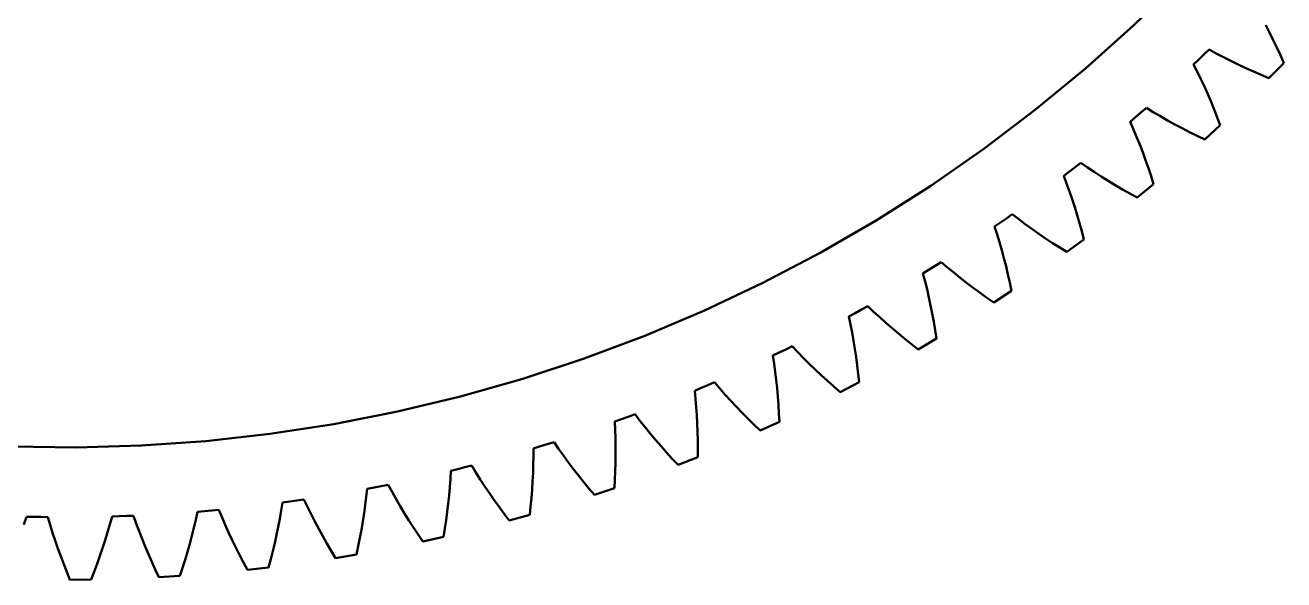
# Model space of a CAD drawing. Header units: millimetres. Extents: x 0 to 420, y 0 to 297.
# Drawn here: x 111.1 to 201.6, y 185 to 224.8 of the extents above; entities that cross this region are included whole.
import ezdxf

# ---------------------------------------------------------------- set-up
doc = ezdxf.new("R2010")
doc.units = ezdxf.units.MM
doc.linetypes.add('DASHED', pattern=[1.524, 1.27, -0.254])
doc.layers.add('HIDDEN', color=8, linetype='DASHED', lineweight=25)
doc.layers.add('VISIBLE', color=7, linetype='CONTINUOUS', lineweight=50)

msp = doc.modelspace()

# ---------------------------------------------------------------- linework, layer by layer
at = {"layer": 'HIDDEN'}
for points in [[(194.11625, 228.03389), (190.78597, 224.78855)], [(194.11625, 228.03389), (190.78597, 224.78855)], [(194.11625, 228.03389), (190.78597, 224.78855)], [(190.78597, 224.78855), (187.32441, 221.68362)], [(190.78597, 224.78855), (187.32441, 221.68362)], [(190.78597, 224.78855), (187.32441, 221.68362)], [(200.5547, 224.25935), (200.28341, 224.78996)], [(200.81933, 223.72225), (200.5547, 224.25935)], [(201.07746, 223.17889), (200.81933, 223.72225)], [(195.46253, 222.33363), (195.83245, 222.69148)], [(195.83245, 222.69148), (196.20081, 223.05094)], [(196.20081, 223.05094), (196.7159, 222.76835)], [(196.7159, 222.76835), (197.23817, 222.49316)], [(197.23817, 222.49316), (197.7673, 222.22514)], [(201.32919, 222.62945), (201.07746, 223.17889)], [(201.57466, 222.07411), (201.32919, 222.62945)], [(187.32441, 221.68362), (183.73751, 218.72438)], [(187.32441, 221.68362), (183.73751, 218.72438)], [(187.32441, 221.68362), (183.73751, 218.72438)], [(195.09105, 221.97741), (195.46253, 222.33363)], [(195.35639, 221.45322), (195.09105, 221.97741)], [(197.7673, 222.22514), (198.30302, 221.96408)], [(198.30302, 221.96408), (198.84509, 221.70979)], [(198.84509, 221.70979), (199.3933, 221.46213)], [(200.50741, 220.9862), (201.57466, 222.07411)], [(195.6141, 220.92211), (195.35639, 221.45322)], [(195.86441, 220.38438), (195.6141, 220.92211)], [(199.3933, 221.46213), (199.94747, 221.22097)], [(199.94747, 221.22097), (200.50741, 220.9862)], [(196.10756, 219.84029), (195.86441, 220.38438)], [(196.34372, 219.29008), (196.10756, 219.84029)], [(191.30973, 218.52171), (191.69639, 218.8614)], [(191.69639, 218.8614), (192.19599, 218.55224)], [(196.57305, 218.73395), (196.34372, 219.29008)], [(183.73751, 218.72438), (180.03137, 215.9159)], [(183.73751, 218.72438), (180.03137, 215.9159)], [(183.73751, 218.72438), (180.03137, 215.9159)], [(190.53197, 217.84743), (190.92159, 218.18372)], [(190.92159, 218.18372), (191.30973, 218.52171)], [(192.19599, 218.55224), (192.70314, 218.2501)], [(192.70314, 218.2501), (193.21752, 217.95475)], [(193.21752, 217.95475), (193.73884, 217.66601)], [(196.79569, 218.17209), (196.57305, 218.73395)], [(197.01176, 217.60467), (196.79569, 218.17209)], [(190.76952, 217.31007), (190.53197, 217.84743)], [(190.99907, 216.76619), (190.76952, 217.31007)], [(193.73884, 217.66601), (194.26686, 217.3837)], [(194.26686, 217.3837), (194.80136, 217.10769)], [(194.80136, 217.10769), (195.34214, 216.83786)], [(195.88903, 216.5741), (197.01176, 217.60467)], [(191.2209, 216.2161), (190.99907, 216.76619)], [(191.43524, 215.66003), (191.2209, 216.2161)], [(195.34214, 216.83786), (195.88903, 216.5741)], [(180.03137, 215.9159), (176.21234, 213.26298)], [(180.03137, 215.9159), (176.21234, 213.26298)], [(180.03137, 215.9159), (176.21234, 213.26298)], [(191.64228, 215.09822), (191.43524, 215.66003)], [(186.16968, 214.27714), (186.57498, 214.59436)], [(186.57498, 214.59436), (186.97888, 214.91335)], [(186.97888, 214.91335), (187.46162, 214.57846)], [(187.46162, 214.57846), (187.95227, 214.2502)], [(191.84219, 214.53085), (191.64228, 215.09822)], [(192.03512, 213.95811), (191.84219, 214.53085)], [(185.76299, 213.9617), (186.16968, 214.27714)], [(185.97209, 213.41265), (185.76299, 213.9617)], [(187.95227, 214.2502), (188.45048, 213.92833)], [(188.45048, 213.92833), (188.95598, 213.6127)], [(188.95598, 213.6127), (189.4685, 213.30315)], [(192.22119, 213.38016), (192.03512, 213.95811)], [(176.21234, 213.26298), (172.28694, 210.77014)], [(176.21234, 213.26298), (172.28694, 210.77014)], [(176.21234, 213.26298), (172.28694, 210.77014)], [(186.17287, 212.85751), (185.97209, 213.41265)], [(186.3656, 212.29656), (186.17287, 212.85751)], [(189.4685, 213.30315), (189.98782, 212.99954)], [(189.98782, 212.99954), (190.51374, 212.70178)], [(190.51374, 212.70178), (191.04607, 212.40976)], [(191.04607, 212.40976), (192.22119, 213.38016)], [(186.55054, 211.73004), (186.3656, 212.29656)], [(186.7279, 211.15816), (186.55054, 211.73004)], [(172.28694, 210.77014), (168.26188, 208.44165)], [(172.28694, 210.77014), (168.26188, 208.44165)], [(172.28694, 210.77014), (168.26188, 208.44165)], [(181.21982, 210.62462), (181.64117, 210.92019)], [(181.64117, 210.92019), (182.06122, 211.21761)], [(182.06122, 211.21761), (182.52577, 210.85791)], [(182.52577, 210.85791), (182.99856, 210.50442)], [(186.89784, 210.58111), (186.7279, 211.15816)], [(180.79718, 210.3309), (181.21982, 210.62462)], [(180.97726, 209.77165), (180.79718, 210.3309)], [(182.99856, 210.50442), (183.47925, 210.15692)], [(183.47925, 210.15692), (183.96753, 209.81527)], [(183.96753, 209.81527), (184.46315, 209.47931)], [(187.06053, 209.99905), (186.89784, 210.58111)], [(187.2161, 209.41215), (187.06053, 209.99905)], [(181.14871, 209.20677), (180.97726, 209.77165)], [(181.31182, 208.6365), (181.14871, 209.20677)], [(184.46315, 209.47931), (184.96587, 209.14894)], [(184.96587, 209.14894), (185.47548, 208.82406)], [(185.9918, 208.50459), (187.2161, 209.41215)], [(168.26188, 208.44165), (164.14403, 206.28148)], [(168.26188, 208.44165), (164.14403, 206.28148)], [(168.26188, 208.44165), (164.14403, 206.28148)], [(181.46686, 208.06107), (181.31182, 208.6365)], [(181.61405, 207.48069), (181.46686, 208.06107)], [(185.47548, 208.82406), (185.9918, 208.50459)], [(175.64816, 206.96496), (176.08559, 207.23616)], [(176.08559, 207.23616), (176.52183, 207.50927)], [(176.52183, 207.50927), (176.95687, 207.7843)], [(176.95687, 207.7843), (177.40196, 207.40078)], [(177.40196, 207.40078), (177.8556, 207.02303)], [(181.75356, 206.89554), (181.61405, 207.48069)], [(164.14403, 206.28148), (159.94043, 204.29333)], [(164.14403, 206.28148), (159.94043, 204.29333)], [(164.14403, 206.28148), (159.94043, 204.29333)], [(175.79873, 206.39705), (175.64816, 206.96496)], [(175.94037, 205.82397), (175.79873, 206.39705)], [(177.8556, 207.02303), (178.31744, 206.65085)], [(178.31744, 206.65085), (178.78718, 206.28411)], [(178.78718, 206.28411), (179.26453, 205.92268)], [(181.88556, 206.30577), (181.75356, 206.89554)], [(182.0102, 205.71153), (181.88556, 206.30577)], [(176.07342, 205.24594), (175.94037, 205.82397)], [(179.26453, 205.92268), (179.74927, 205.56645)], [(179.74927, 205.56645), (180.24119, 205.21534)], [(180.74008, 204.86928), (182.0102, 205.71153)], [(171.231, 204.37096), (171.67984, 204.62283)], [(171.67984, 204.62283), (172.10424, 204.21655)], [(176.19813, 204.6632), (176.07342, 205.24594)], [(176.31474, 204.07591), (176.19813, 204.6632)], [(180.24119, 205.21534), (180.74008, 204.86928)], [(159.94043, 204.29333), (155.65826, 202.48059)], [(159.94043, 204.29333), (155.65826, 202.48059)], [(159.94043, 204.29333), (155.65826, 202.48059)], [(170.33004, 203.87311), (170.78106, 204.12105)], [(170.45067, 203.2981), (170.33004, 203.87311)], [(170.78106, 204.12105), (171.231, 204.37096)], [(172.10424, 204.21655), (172.53749, 203.81557)], [(172.53749, 203.81557), (172.97922, 203.41973)], [(176.42343, 203.48425), (176.31474, 204.07591)], [(176.52439, 202.88838), (176.42343, 203.48425)], [(170.56213, 202.71839), (170.45067, 203.2981)], [(170.66475, 202.1342), (170.56213, 202.71839)], [(172.97922, 203.41973), (173.42912, 203.02891)], [(173.42912, 203.02891), (173.8869, 202.64299)], [(173.8869, 202.64299), (174.35234, 202.26188)], [(176.61776, 202.28843), (176.52439, 202.88838)], [(155.65826, 202.48059), (151.30484, 200.84636)], [(155.65826, 202.48059), (151.30484, 200.84636)], [(155.65826, 202.48059), (151.30484, 200.84636)], [(165.78317, 201.51384), (166.24457, 201.74188)], [(166.24457, 201.74188), (166.64713, 201.31394)], [(170.75879, 201.54572), (170.66475, 202.1342)], [(174.35234, 202.26188), (174.8252, 201.88551)], [(174.8252, 201.88551), (175.3053, 201.51382)], [(175.3053, 201.51382), (176.61776, 202.28843)], [(151.30484, 200.84636), (146.8876, 199.39344)], [(151.30484, 200.84636), (146.8876, 199.39344)], [(151.30484, 200.84636), (146.8876, 199.39344)], [(164.85739, 201.06383), (165.32077, 201.28782)], [(164.94776, 200.4833), (164.85739, 201.06383)], [(165.32077, 201.28782), (165.78317, 201.51384)], [(166.64713, 201.31394), (167.0588, 200.89084)], [(167.0588, 200.89084), (167.47921, 200.47243)], [(170.8445, 200.95313), (170.75879, 201.54572)], [(170.92208, 200.3566), (170.8445, 200.95313)], [(165.02873, 199.89854), (164.94776, 200.4833)], [(165.10063, 199.30978), (165.02873, 199.89854)], [(167.47921, 200.47243), (167.90804, 200.05859)], [(167.90804, 200.05859), (168.345, 199.64924)], [(170.99171, 199.75626), (170.92208, 200.3566)], [(146.8876, 199.39344), (142.4141, 198.12429)], [(146.8876, 199.39344), (142.4141, 198.12429)], [(146.8876, 199.39344), (142.4141, 198.12429)], [(160.19327, 198.94576), (160.66598, 199.14934)], [(160.66598, 199.14934), (161.04559, 198.70092)], [(165.16374, 198.71719), (165.10063, 199.30978)], [(168.345, 199.64924), (168.78985, 199.2443)], [(168.78985, 199.2443), (169.24237, 198.8437)], [(169.70236, 198.44738), (171.05355, 199.15225)], [(171.05355, 199.15225), (170.99171, 199.75626)], [(142.4141, 198.12429), (137.89196, 197.0411)], [(142.4141, 198.12429), (137.89196, 197.0411)], [(142.4141, 198.12429), (137.89196, 197.0411)], [(159.24521, 198.54481), (159.71968, 198.74425)], [(159.30508, 197.96035), (159.24521, 198.54481)], [(159.71968, 198.74425), (160.19327, 198.94576)], [(161.04559, 198.70092), (161.43456, 198.25685)], [(161.43456, 198.25685), (161.83249, 197.81701)], [(165.21832, 198.12093), (165.16374, 198.71719)], [(165.26458, 197.52115), (165.21832, 198.12093)], [(169.24237, 198.8437), (169.70236, 198.44738)], [(159.35533, 197.37216), (159.30508, 197.96035)], [(159.39632, 196.78044), (159.35533, 197.37216)], [(161.83249, 197.81701), (162.23907, 197.3813)], [(162.23907, 197.3813), (162.65401, 196.94964)], [(165.3027, 196.91799), (165.26458, 197.52115)], [(137.89196, 197.0411), (133.32893, 196.14571)], [(137.89196, 197.0411), (133.32893, 196.14571)], [(137.89196, 197.0411), (133.32893, 196.14571)], [(153.50889, 196.32297), (153.99315, 196.4973)], [(153.53809, 195.73617), (153.50889, 196.32297)], [(153.99315, 196.4973), (154.47664, 196.67374)], [(154.47664, 196.67374), (154.95935, 196.85231)], [(154.95935, 196.85231), (155.31497, 196.38463)], [(155.31497, 196.38463), (155.68016, 195.92082)], [(159.42833, 196.18535), (159.39632, 196.78044)], [(162.65401, 196.94964), (163.07706, 196.52197)], [(163.07706, 196.52197), (163.50799, 196.09823)], [(163.9466, 195.67839), (165.33284, 196.31157)], [(165.33284, 196.31157), (165.3027, 196.91799)], [(128.7328, 195.43965), (124.11141, 194.92413)], [(128.7328, 195.43965), (124.11141, 194.92413)], [(128.7328, 195.43965), (124.11141, 194.92413)], [(133.32893, 196.14571), (128.7328, 195.43965)], [(133.32893, 196.14571), (128.7328, 195.43965)], [(133.32893, 196.14571), (128.7328, 195.43965)], [(153.55749, 195.14616), (153.53809, 195.73617)], [(155.68016, 195.92082), (156.05453, 195.46075)], [(156.05453, 195.46075), (156.43775, 195.00436)], [(159.45163, 195.58706), (159.42833, 196.18535)], [(159.46643, 194.98568), (159.45163, 195.58706)], [(163.50799, 196.09823), (163.9466, 195.67839)], [(114.82449, 194.4679), (110.17482, 194.52797)], [(114.82449, 194.4679), (110.17482, 194.52797)], [(114.82449, 194.4679), (110.17482, 194.52797)], [(119.47266, 194.60003), (114.82449, 194.4679)], [(119.47266, 194.60003), (114.82449, 194.4679)], [(119.47266, 194.60003), (114.82449, 194.4679)], [(124.11141, 194.92413), (119.47266, 194.60003)], [(124.11141, 194.92413), (119.47266, 194.60003)], [(124.11141, 194.92413), (119.47266, 194.60003)], [(147.66415, 194.40438), (148.15687, 194.55313)], [(148.15687, 194.55313), (148.64893, 194.70403)], [(148.64893, 194.70403), (149.14032, 194.85709)], [(149.14032, 194.85709), (149.47098, 194.37144)], [(153.56745, 194.5531), (153.55749, 195.14616)], [(153.56828, 193.95716), (153.56745, 194.5531)], [(156.43775, 195.00436), (156.82953, 194.55158)], [(156.82953, 194.55158), (157.22962, 194.10235)], [(159.47293, 194.38135), (159.46643, 194.98568)], [(147.65109, 193.22664), (147.6626, 193.81686)], [(147.6626, 193.81686), (147.66415, 194.40438)], [(149.47098, 194.37144), (149.8114, 193.88915)], [(149.8114, 193.88915), (150.16118, 193.41012)], [(153.56023, 193.35846), (153.56828, 193.95716)], [(157.22962, 194.10235), (157.63778, 193.65664)], [(157.63778, 193.65664), (158.05382, 193.21442)], [(158.05382, 193.21442), (159.4713, 193.77419)], [(159.4713, 193.77419), (159.47293, 194.38135)], [(141.69471, 192.20768), (141.727, 192.79432)], [(141.727, 192.79432), (142.22683, 192.91707)], [(142.22683, 192.91707), (142.72612, 193.04202)], [(142.72612, 193.04202), (143.22485, 193.16914)], [(143.22485, 193.16914), (143.52964, 192.66686)], [(143.52964, 192.66686), (143.84435, 192.16741)], [(147.59964, 192.03871), (147.63, 192.63388)], [(147.63, 192.63388), (147.65109, 193.22664)], [(150.16118, 193.41012), (150.51999, 192.9343)], [(150.51999, 192.9343), (150.88753, 192.46163)], [(153.5184, 192.1533), (153.54354, 192.75714)], [(153.54354, 192.75714), (153.56023, 193.35846)], [(136.72444, 191.69226), (137.22914, 191.79311)], [(137.22914, 191.79311), (137.50723, 191.27556)], [(141.65233, 191.61888), (141.69471, 192.20768)], [(143.84435, 192.16741), (144.16858, 191.67073)], [(147.56027, 191.44125), (147.59964, 192.03871)], [(150.88753, 192.46163), (151.26356, 191.99208)], [(151.26356, 191.99208), (151.64784, 191.52563)], [(153.48499, 191.54705), (153.5184, 192.1533)], [(135.57764, 190.32726), (135.65078, 190.91305)], [(135.65078, 190.91305), (135.71373, 191.49719)], [(135.71373, 191.49719), (136.2193, 191.59362)], [(136.2193, 191.59362), (136.72444, 191.69226)], [(137.50723, 191.27556), (137.79537, 190.76033)], [(141.53877, 190.43526), (141.60024, 191.02803)], [(141.60024, 191.02803), (141.65233, 191.61888)], [(144.16858, 191.67073), (144.50199, 191.17679)], [(144.50199, 191.17679), (144.84429, 190.68553)], [(147.45542, 190.23993), (147.51213, 190.84163)], [(147.51213, 190.84163), (147.56027, 191.44125)], [(151.64784, 191.52563), (152.04016, 191.06223)], [(152.04016, 191.06223), (153.48499, 191.54705)], [(124.03778, 189.89813), (124.55046, 189.94343)], [(124.55046, 189.94343), (125.06294, 189.99097)], [(125.06294, 189.99097), (125.28541, 189.44719)], [(129.44368, 189.35534), (129.54738, 189.9365)], [(129.54738, 189.9365), (129.64082, 190.51654)], [(129.64082, 190.51654), (130.15074, 190.58638)], [(130.15074, 190.58638), (130.66035, 190.65845)], [(130.66035, 190.65845), (131.16964, 190.73275)], [(131.16964, 190.73275), (131.42026, 190.20136)], [(131.42026, 190.20136), (131.68103, 189.67175)], [(135.49471, 189.73995), (135.57764, 190.32726)], [(137.79537, 190.76033), (138.09316, 190.24736)], [(138.09316, 190.24736), (138.40026, 189.73664)], [(141.46819, 189.84069), (141.53877, 190.43526)], [(144.84429, 190.68553), (145.19523, 190.19695)], [(145.19523, 190.19695), (145.55457, 189.71102)], [(147.39033, 189.63626), (147.45542, 190.23993)], [(111.04816, 188.93775), (111.23119, 189.49604)], [(111.23119, 189.49604), (111.74576, 189.48525)], [(111.74576, 189.48525), (112.26037, 189.47671)], [(112.26037, 189.47671), (112.77501, 189.47042)], [(112.77501, 189.47042), (112.93942, 188.90637)], [(117.22919, 188.9475), (117.38275, 189.5146)], [(117.38275, 189.5146), (117.89718, 189.53075)], [(117.89718, 189.53075), (118.41153, 189.54915)], [(118.41153, 189.54915), (118.92579, 189.56981)], [(118.92579, 189.56981), (119.11949, 189.01513)], [(119.11949, 189.01513), (119.32348, 188.46117)], [(123.26727, 188.70579), (123.40123, 189.28072)], [(123.40123, 189.28072), (123.5249, 189.85508)], [(123.5249, 189.85508), (124.03778, 189.89813)], [(125.28541, 189.44719), (125.51811, 188.90466)], [(129.33012, 188.77318), (129.44368, 189.35534)], [(131.68103, 189.67175), (131.95157, 189.1439)], [(131.95157, 189.1439), (132.23152, 188.61781)], [(135.30069, 188.56115), (135.4023, 189.15122)], [(135.4023, 189.15122), (135.49471, 189.73995)], [(138.40026, 189.73664), (138.71639, 189.22814)], [(138.71639, 189.22814), (139.04127, 188.72186)], [(141.30061, 188.6465), (141.38873, 189.2444)], [(141.38873, 189.2444), (141.46819, 189.84069)], [(145.55457, 189.71102), (145.92211, 189.22772)], [(145.92211, 189.22772), (147.39033, 189.63626)], [(112.93942, 188.90637), (113.11414, 188.34248)], [(113.11414, 188.34248), (113.29877, 187.77881)], [(116.89153, 187.81326), (117.06532, 188.38037)], [(117.06532, 188.38037), (117.22919, 188.9475)], [(119.32348, 188.46117), (119.53736, 187.90793)], [(122.96995, 187.55451), (123.12339, 188.13036)], [(123.12339, 188.13036), (123.26727, 188.70579)], [(125.51811, 188.90466), (125.76065, 188.36338)], [(125.76065, 188.36338), (126.01269, 187.82335)], [(129.07468, 187.60615), (129.20703, 188.19009)], [(129.20703, 188.19009), (129.33012, 188.77318)], [(132.23152, 188.61781), (132.5206, 188.09346)], [(135.19014, 187.96984), (135.30069, 188.56115)], [(139.04127, 188.72186), (139.37469, 188.21779)], [(139.37469, 188.21779), (139.71643, 187.71593)], [(141.20402, 188.04706), (141.30061, 188.6465)], [(113.29877, 187.77881), (113.49298, 187.2154)], [(113.49298, 187.2154), (113.69647, 186.65229)], [(116.51549, 186.67932), (116.70815, 187.24623)], [(116.70815, 187.24623), (116.89153, 187.81326)], [(119.53736, 187.90793), (119.76079, 187.35546)], [(119.76079, 187.35546), (119.99348, 186.80377)], [(122.80722, 186.9783), (122.96995, 187.55451)], [(126.01269, 187.82335), (126.27393, 187.2846)], [(126.27393, 187.2846), (126.54411, 186.74713)], [(128.93333, 187.02143), (129.07468, 187.60615)], [(132.5206, 188.09346), (132.81855, 187.57087)], [(132.81855, 187.57087), (133.12512, 187.05004)], [(134.94301, 186.78381), (135.07085, 187.37737)], [(135.07085, 187.37737), (135.19014, 187.96984)], [(139.71643, 187.71593), (141.20402, 188.04706)], [(113.69647, 186.65229), (113.90899, 186.08953)], [(116.3138, 186.11258), (116.51549, 186.67932)], [(119.99348, 186.80377), (120.23516, 186.2529)], [(122.4549, 185.82502), (122.63546, 186.40178)], [(122.63546, 186.40178), (122.80722, 186.9783)], [(126.54411, 186.74713), (126.82301, 186.21097)], [(128.62447, 185.84996), (128.7832, 186.43601)], [(128.7832, 186.43601), (128.93333, 187.02143)], [(133.12512, 187.05004), (133.44013, 186.53098)], [(133.44013, 186.53098), (134.94301, 186.78381)], [(113.90899, 186.08953), (114.13032, 185.52715)], [(114.13032, 185.52715), (114.36025, 184.9652)], [(115.88418, 184.97981), (116.10329, 185.54607)], [(116.10329, 185.54607), (116.3138, 186.11258)], [(120.23516, 186.2529), (120.48562, 185.70288)], [(120.48562, 185.70288), (120.74464, 185.15373)], [(122.26572, 185.24808), (122.4549, 185.82502)], [(126.82301, 186.21097), (127.11042, 185.67613)], [(127.11042, 185.67613), (128.62447, 185.84996)], [(114.36025, 184.9652), (115.88418, 184.97981)], [(120.74464, 185.15373), (122.26572, 185.24808)]]:
    msp.add_lwpolyline(points, dxfattribs=at)
at = {"layer": 'VISIBLE'}
for points in [[(194.11625, 228.03389), (190.78597, 224.78855)], [(190.78597, 224.78855), (187.32441, 221.68362)], [(200.5547, 224.25935), (200.28341, 224.78996)], [(200.81933, 223.72225), (200.5547, 224.25935)], [(201.07746, 223.17889), (200.81933, 223.72225)], [(195.46253, 222.33363), (195.83245, 222.69148)], [(195.83245, 222.69148), (196.20081, 223.05094)], [(196.20081, 223.05094), (196.7159, 222.76835)], [(196.7159, 222.76835), (197.23817, 222.49316)], [(197.23817, 222.49316), (197.7673, 222.22514)], [(201.32919, 222.62945), (201.07746, 223.17889)], [(201.57466, 222.07411), (201.32919, 222.62945)], [(187.32441, 221.68362), (183.73751, 218.72438)], [(195.09105, 221.97741), (195.46253, 222.33363)], [(195.35639, 221.45322), (195.09105, 221.97741)], [(197.7673, 222.22514), (198.30302, 221.96408)], [(198.30302, 221.96408), (198.84509, 221.70979)], [(198.84509, 221.70979), (199.3933, 221.46213)], [(200.50741, 220.9862), (201.57466, 222.07411)], [(195.6141, 220.92211), (195.35639, 221.45322)], [(195.86441, 220.38438), (195.6141, 220.92211)], [(199.3933, 221.46213), (199.94747, 221.22097)], [(199.94747, 221.22097), (200.50741, 220.9862)], [(196.10756, 219.84029), (195.86441, 220.38438)], [(196.34372, 219.29008), (196.10756, 219.84029)], [(191.30973, 218.52171), (191.69639, 218.8614)], [(191.69639, 218.8614), (192.19599, 218.55224)], [(196.57305, 218.73395), (196.34372, 219.29008)], [(183.73751, 218.72438), (180.03137, 215.9159)], [(190.53197, 217.84743), (190.92159, 218.18372)], [(190.92159, 218.18372), (191.30973, 218.52171)], [(192.19599, 218.55224), (192.70314, 218.2501)], [(192.70314, 218.2501), (193.21752, 217.95475)], [(193.21752, 217.95475), (193.73884, 217.66601)], [(196.79569, 218.17209), (196.57305, 218.73395)], [(197.01176, 217.60467), (196.79569, 218.17209)], [(190.76952, 217.31007), (190.53197, 217.84743)], [(190.99907, 216.76619), (190.76952, 217.31007)], [(193.73884, 217.66601), (194.26686, 217.3837)], [(194.26686, 217.3837), (194.80136, 217.10769)], [(194.80136, 217.10769), (195.34214, 216.83786)], [(195.88903, 216.5741), (197.01176, 217.60467)], [(191.2209, 216.2161), (190.99907, 216.76619)], [(191.43524, 215.66003), (191.2209, 216.2161)], [(195.34214, 216.83786), (195.88903, 216.5741)], [(180.03137, 215.9159), (176.21234, 213.26298)], [(191.64228, 215.09822), (191.43524, 215.66003)], [(186.16968, 214.27714), (186.57498, 214.59436)], [(186.57498, 214.59436), (186.97888, 214.91335)], [(186.97888, 214.91335), (187.46162, 214.57846)], [(187.46162, 214.57846), (187.95227, 214.2502)], [(191.84219, 214.53085), (191.64228, 215.09822)], [(192.03512, 213.95811), (191.84219, 214.53085)], [(185.76299, 213.9617), (186.16968, 214.27714)], [(185.97209, 213.41265), (185.76299, 213.9617)], [(187.95227, 214.2502), (188.45048, 213.92833)], [(188.45048, 213.92833), (188.95598, 213.6127)], [(188.95598, 213.6127), (189.4685, 213.30315)], [(192.22119, 213.38016), (192.03512, 213.95811)], [(176.21234, 213.26298), (172.28694, 210.77014)], [(186.17287, 212.85751), (185.97209, 213.41265)], [(186.3656, 212.29656), (186.17287, 212.85751)], [(189.4685, 213.30315), (189.98782, 212.99954)], [(189.98782, 212.99954), (190.51374, 212.70178)], [(190.51374, 212.70178), (191.04607, 212.40976)], [(191.04607, 212.40976), (192.22119, 213.38016)], [(186.55054, 211.73004), (186.3656, 212.29656)], [(186.7279, 211.15816), (186.55054, 211.73004)], [(172.28694, 210.77014), (168.26188, 208.44165)], [(181.21982, 210.62462), (181.64117, 210.92019)], [(181.64117, 210.92019), (182.06122, 211.21761)], [(182.06122, 211.21761), (182.52577, 210.85791)], [(182.52577, 210.85791), (182.99856, 210.50442)], [(186.89784, 210.58111), (186.7279, 211.15816)], [(180.79718, 210.3309), (181.21982, 210.62462)], [(180.97726, 209.77165), (180.79718, 210.3309)], [(182.99856, 210.50442), (183.47925, 210.15692)], [(183.47925, 210.15692), (183.96753, 209.81527)], [(183.96753, 209.81527), (184.46315, 209.47931)], [(187.06053, 209.99905), (186.89784, 210.58111)], [(187.2161, 209.41215), (187.06053, 209.99905)], [(181.14871, 209.20677), (180.97726, 209.77165)], [(181.31182, 208.6365), (181.14871, 209.20677)], [(184.46315, 209.47931), (184.96587, 209.14894)], [(184.96587, 209.14894), (185.47548, 208.82406)], [(185.9918, 208.50459), (187.2161, 209.41215)], [(168.26188, 208.44165), (164.14403, 206.28148)], [(181.46686, 208.06107), (181.31182, 208.6365)], [(181.61405, 207.48069), (181.46686, 208.06107)], [(185.47548, 208.82406), (185.9918, 208.50459)], [(175.64816, 206.96496), (176.08559, 207.23616)], [(176.08559, 207.23616), (176.52183, 207.50927)], [(176.52183, 207.50927), (176.95687, 207.7843)], [(176.95687, 207.7843), (177.40196, 207.40078)], [(177.40196, 207.40078), (177.8556, 207.02303)], [(181.75356, 206.89554), (181.61405, 207.48069)], [(164.14403, 206.28148), (159.94043, 204.29333)], [(175.79873, 206.39705), (175.64816, 206.96496)], [(175.94037, 205.82397), (175.79873, 206.39705)], [(177.8556, 207.02303), (178.31744, 206.65085)], [(178.31744, 206.65085), (178.78718, 206.28411)], [(178.78718, 206.28411), (179.26453, 205.92268)], [(181.88556, 206.30577), (181.75356, 206.89554)], [(182.0102, 205.71153), (181.88556, 206.30577)], [(176.07342, 205.24594), (175.94037, 205.82397)], [(179.26453, 205.92268), (179.74927, 205.56645)], [(179.74927, 205.56645), (180.24119, 205.21534)], [(180.74008, 204.86928), (182.0102, 205.71153)], [(171.231, 204.37096), (171.67984, 204.62283)], [(171.67984, 204.62283), (172.10424, 204.21655)], [(176.19813, 204.6632), (176.07342, 205.24594)], [(176.31474, 204.07591), (176.19813, 204.6632)], [(180.24119, 205.21534), (180.74008, 204.86928)], [(159.94043, 204.29333), (155.65826, 202.48059)], [(170.33004, 203.87311), (170.78106, 204.12105)], [(170.45067, 203.2981), (170.33004, 203.87311)], [(170.78106, 204.12105), (171.231, 204.37096)], [(172.10424, 204.21655), (172.53749, 203.81557)], [(172.53749, 203.81557), (172.97922, 203.41973)], [(176.42343, 203.48425), (176.31474, 204.07591)], [(176.52439, 202.88838), (176.42343, 203.48425)], [(170.56213, 202.71839), (170.45067, 203.2981)], [(170.66475, 202.1342), (170.56213, 202.71839)], [(172.97922, 203.41973), (173.42912, 203.02891)], [(173.42912, 203.02891), (173.8869, 202.64299)], [(173.8869, 202.64299), (174.35234, 202.26188)], [(176.61776, 202.28843), (176.52439, 202.88838)], [(155.65826, 202.48059), (151.30484, 200.84636)], [(165.78317, 201.51384), (166.24457, 201.74188)], [(166.24457, 201.74188), (166.64713, 201.31394)], [(170.75879, 201.54572), (170.66475, 202.1342)], [(174.35234, 202.26188), (174.8252, 201.88551)], [(174.8252, 201.88551), (175.3053, 201.51382)], [(175.3053, 201.51382), (176.61776, 202.28843)], [(151.30484, 200.84636), (146.8876, 199.39344)], [(164.85739, 201.06383), (165.32077, 201.28782)], [(164.94776, 200.4833), (164.85739, 201.06383)], [(165.32077, 201.28782), (165.78317, 201.51384)], [(166.64713, 201.31394), (167.0588, 200.89084)], [(167.0588, 200.89084), (167.47921, 200.47243)], [(170.8445, 200.95313), (170.75879, 201.54572)], [(170.92208, 200.3566), (170.8445, 200.95313)], [(165.02873, 199.89854), (164.94776, 200.4833)], [(165.10063, 199.30978), (165.02873, 199.89854)], [(167.47921, 200.47243), (167.90804, 200.05859)], [(167.90804, 200.05859), (168.345, 199.64924)], [(170.99171, 199.75626), (170.92208, 200.3566)], [(146.8876, 199.39344), (142.4141, 198.12429)], [(160.19327, 198.94576), (160.66598, 199.14934)], [(160.66598, 199.14934), (161.04559, 198.70092)], [(165.16374, 198.71719), (165.10063, 199.30978)], [(168.345, 199.64924), (168.78985, 199.2443)], [(168.78985, 199.2443), (169.24237, 198.8437)], [(169.70236, 198.44738), (171.05355, 199.15225)], [(171.05355, 199.15225), (170.99171, 199.75626)], [(142.4141, 198.12429), (137.89196, 197.0411)], [(159.24521, 198.54481), (159.71968, 198.74425)], [(159.30508, 197.96035), (159.24521, 198.54481)], [(159.71968, 198.74425), (160.19327, 198.94576)], [(161.04559, 198.70092), (161.43456, 198.25685)], [(161.43456, 198.25685), (161.83249, 197.81701)], [(165.21832, 198.12093), (165.16374, 198.71719)], [(165.26458, 197.52115), (165.21832, 198.12093)], [(169.24237, 198.8437), (169.70236, 198.44738)], [(159.35533, 197.37216), (159.30508, 197.96035)], [(159.39632, 196.78044), (159.35533, 197.37216)], [(161.83249, 197.81701), (162.23907, 197.3813)], [(162.23907, 197.3813), (162.65401, 196.94964)], [(165.3027, 196.91799), (165.26458, 197.52115)], [(137.89196, 197.0411), (133.32893, 196.14571)], [(153.50889, 196.32297), (153.99315, 196.4973)], [(153.53809, 195.73617), (153.50889, 196.32297)], [(153.99315, 196.4973), (154.47664, 196.67374)], [(154.47664, 196.67374), (154.95935, 196.85231)], [(154.95935, 196.85231), (155.31497, 196.38463)], [(155.31497, 196.38463), (155.68016, 195.92082)], [(159.42833, 196.18535), (159.39632, 196.78044)], [(162.65401, 196.94964), (163.07706, 196.52197)], [(163.07706, 196.52197), (163.50799, 196.09823)], [(163.9466, 195.67839), (165.33284, 196.31157)], [(165.33284, 196.31157), (165.3027, 196.91799)], [(128.7328, 195.43965), (124.11141, 194.92413)], [(133.32893, 196.14571), (128.7328, 195.43965)], [(153.55749, 195.14616), (153.53809, 195.73617)], [(155.68016, 195.92082), (156.05453, 195.46075)], [(156.05453, 195.46075), (156.43775, 195.00436)], [(159.45163, 195.58706), (159.42833, 196.18535)], [(159.46643, 194.98568), (159.45163, 195.58706)], [(163.50799, 196.09823), (163.9466, 195.67839)], [(114.82449, 194.4679), (110.17482, 194.52797)], [(119.47266, 194.60003), (114.82449, 194.4679)], [(124.11141, 194.92413), (119.47266, 194.60003)], [(147.66415, 194.40438), (148.15687, 194.55313)], [(148.15687, 194.55313), (148.64893, 194.70403)], [(148.64893, 194.70403), (149.14032, 194.85709)], [(149.14032, 194.85709), (149.47098, 194.37144)], [(153.56745, 194.5531), (153.55749, 195.14616)], [(153.56828, 193.95716), (153.56745, 194.5531)], [(156.43775, 195.00436), (156.82953, 194.55158)], [(156.82953, 194.55158), (157.22962, 194.10235)], [(159.47293, 194.38135), (159.46643, 194.98568)], [(147.65109, 193.22664), (147.6626, 193.81686)], [(147.6626, 193.81686), (147.66415, 194.40438)], [(149.47098, 194.37144), (149.8114, 193.88915)], [(149.8114, 193.88915), (150.16118, 193.41012)], [(153.56023, 193.35846), (153.56828, 193.95716)], [(157.22962, 194.10235), (157.63778, 193.65664)], [(157.63778, 193.65664), (158.05382, 193.21442)], [(158.05382, 193.21442), (159.4713, 193.77419)], [(159.4713, 193.77419), (159.47293, 194.38135)], [(141.69471, 192.20768), (141.727, 192.79432)], [(141.727, 192.79432), (142.22683, 192.91707)], [(142.22683, 192.91707), (142.72612, 193.04202)], [(142.72612, 193.04202), (143.22485, 193.16914)], [(143.22485, 193.16914), (143.52964, 192.66686)], [(143.52964, 192.66686), (143.84435, 192.16741)], [(147.59964, 192.03871), (147.63, 192.63388)], [(147.63, 192.63388), (147.65109, 193.22664)], [(150.16118, 193.41012), (150.51999, 192.9343)], [(150.51999, 192.9343), (150.88753, 192.46163)], [(153.5184, 192.1533), (153.54354, 192.75714)], [(153.54354, 192.75714), (153.56023, 193.35846)], [(136.72444, 191.69226), (137.22914, 191.79311)], [(137.22914, 191.79311), (137.50723, 191.27556)], [(141.65233, 191.61888), (141.69471, 192.20768)], [(143.84435, 192.16741), (144.16858, 191.67073)], [(147.56027, 191.44125), (147.59964, 192.03871)], [(150.88753, 192.46163), (151.26356, 191.99208)], [(151.26356, 191.99208), (151.64784, 191.52563)], [(153.48499, 191.54705), (153.5184, 192.1533)], [(135.57764, 190.32726), (135.65078, 190.91305)], [(135.65078, 190.91305), (135.71373, 191.49719)], [(135.71373, 191.49719), (136.2193, 191.59362)], [(136.2193, 191.59362), (136.72444, 191.69226)], [(137.50723, 191.27556), (137.79537, 190.76033)], [(141.53877, 190.43526), (141.60024, 191.02803)], [(141.60024, 191.02803), (141.65233, 191.61888)], [(144.16858, 191.67073), (144.50199, 191.17679)], [(144.50199, 191.17679), (144.84429, 190.68553)], [(147.45542, 190.23993), (147.51213, 190.84163)], [(147.51213, 190.84163), (147.56027, 191.44125)], [(151.64784, 191.52563), (152.04016, 191.06223)], [(152.04016, 191.06223), (153.48499, 191.54705)], [(124.03778, 189.89813), (124.55046, 189.94343)], [(124.55046, 189.94343), (125.06294, 189.99097)], [(125.06294, 189.99097), (125.28541, 189.44719)], [(129.44368, 189.35534), (129.54738, 189.9365)], [(129.54738, 189.9365), (129.64082, 190.51654)], [(129.64082, 190.51654), (130.15074, 190.58638)], [(130.15074, 190.58638), (130.66035, 190.65845)], [(130.66035, 190.65845), (131.16964, 190.73275)], [(131.16964, 190.73275), (131.42026, 190.20136)], [(131.42026, 190.20136), (131.68103, 189.67175)], [(135.49471, 189.73995), (135.57764, 190.32726)], [(137.79537, 190.76033), (138.09316, 190.24736)], [(138.09316, 190.24736), (138.40026, 189.73664)], [(141.46819, 189.84069), (141.53877, 190.43526)], [(144.84429, 190.68553), (145.19523, 190.19695)], [(145.19523, 190.19695), (145.55457, 189.71102)], [(147.39033, 189.63626), (147.45542, 190.23993)], [(111.04816, 188.93775), (111.23119, 189.49604)], [(111.23119, 189.49604), (111.74576, 189.48525)], [(111.74576, 189.48525), (112.26037, 189.47671)], [(112.26037, 189.47671), (112.77501, 189.47042)], [(112.77501, 189.47042), (112.93942, 188.90637)], [(117.22919, 188.9475), (117.38275, 189.5146)], [(117.38275, 189.5146), (117.89718, 189.53075)], [(117.89718, 189.53075), (118.41153, 189.54915)], [(118.41153, 189.54915), (118.92579, 189.56981)], [(118.92579, 189.56981), (119.11949, 189.01513)], [(119.11949, 189.01513), (119.32348, 188.46117)], [(123.26727, 188.70579), (123.40123, 189.28072)], [(123.40123, 189.28072), (123.5249, 189.85508)], [(123.5249, 189.85508), (124.03778, 189.89813)], [(125.28541, 189.44719), (125.51811, 188.90466)], [(129.33012, 188.77318), (129.44368, 189.35534)], [(131.68103, 189.67175), (131.95157, 189.1439)], [(131.95157, 189.1439), (132.23152, 188.61781)], [(135.30069, 188.56115), (135.4023, 189.15122)], [(135.4023, 189.15122), (135.49471, 189.73995)], [(138.40026, 189.73664), (138.71639, 189.22814)], [(138.71639, 189.22814), (139.04127, 188.72186)], [(141.30061, 188.6465), (141.38873, 189.2444)], [(141.38873, 189.2444), (141.46819, 189.84069)], [(145.55457, 189.71102), (145.92211, 189.22772)], [(145.92211, 189.22772), (147.39033, 189.63626)], [(112.93942, 188.90637), (113.11414, 188.34248)], [(113.11414, 188.34248), (113.29877, 187.77881)], [(116.89153, 187.81326), (117.06532, 188.38037)], [(117.06532, 188.38037), (117.22919, 188.9475)], [(119.32348, 188.46117), (119.53736, 187.90793)], [(122.96995, 187.55451), (123.12339, 188.13036)], [(123.12339, 188.13036), (123.26727, 188.70579)], [(125.51811, 188.90466), (125.76065, 188.36338)], [(125.76065, 188.36338), (126.01269, 187.82335)], [(129.07468, 187.60615), (129.20703, 188.19009)], [(129.20703, 188.19009), (129.33012, 188.77318)], [(132.23152, 188.61781), (132.5206, 188.09346)], [(135.19014, 187.96984), (135.30069, 188.56115)], [(139.04127, 188.72186), (139.37469, 188.21779)], [(139.37469, 188.21779), (139.71643, 187.71593)], [(141.20402, 188.04706), (141.30061, 188.6465)], [(113.29877, 187.77881), (113.49298, 187.2154)], [(113.49298, 187.2154), (113.69647, 186.65229)], [(116.51549, 186.67932), (116.70815, 187.24623)], [(116.70815, 187.24623), (116.89153, 187.81326)], [(119.53736, 187.90793), (119.76079, 187.35546)], [(119.76079, 187.35546), (119.99348, 186.80377)], [(122.80722, 186.9783), (122.96995, 187.55451)], [(126.01269, 187.82335), (126.27393, 187.2846)], [(126.27393, 187.2846), (126.54411, 186.74713)], [(128.93333, 187.02143), (129.07468, 187.60615)], [(132.5206, 188.09346), (132.81855, 187.57087)], [(132.81855, 187.57087), (133.12512, 187.05004)], [(134.94301, 186.78381), (135.07085, 187.37737)], [(135.07085, 187.37737), (135.19014, 187.96984)], [(139.71643, 187.71593), (141.20402, 188.04706)], [(113.69647, 186.65229), (113.90899, 186.08953)], [(116.3138, 186.11258), (116.51549, 186.67932)], [(119.99348, 186.80377), (120.23516, 186.2529)], [(122.4549, 185.82502), (122.63546, 186.40178)], [(122.63546, 186.40178), (122.80722, 186.9783)], [(126.54411, 186.74713), (126.82301, 186.21097)], [(128.62447, 185.84996), (128.7832, 186.43601)], [(128.7832, 186.43601), (128.93333, 187.02143)], [(133.12512, 187.05004), (133.44013, 186.53098)], [(133.44013, 186.53098), (134.94301, 186.78381)], [(113.90899, 186.08953), (114.13032, 185.52715)], [(114.13032, 185.52715), (114.36025, 184.9652)], [(115.88418, 184.97981), (116.10329, 185.54607)], [(116.10329, 185.54607), (116.3138, 186.11258)], [(120.23516, 186.2529), (120.48562, 185.70288)], [(120.48562, 185.70288), (120.74464, 185.15373)], [(122.26572, 185.24808), (122.4549, 185.82502)], [(126.82301, 186.21097), (127.11042, 185.67613)], [(127.11042, 185.67613), (128.62447, 185.84996)], [(114.36025, 184.9652), (115.88418, 184.97981)], [(120.74464, 185.15373), (122.26572, 185.24808)]]:
    msp.add_lwpolyline(points, dxfattribs=at)

doc.saveas('drawing.dxf')
